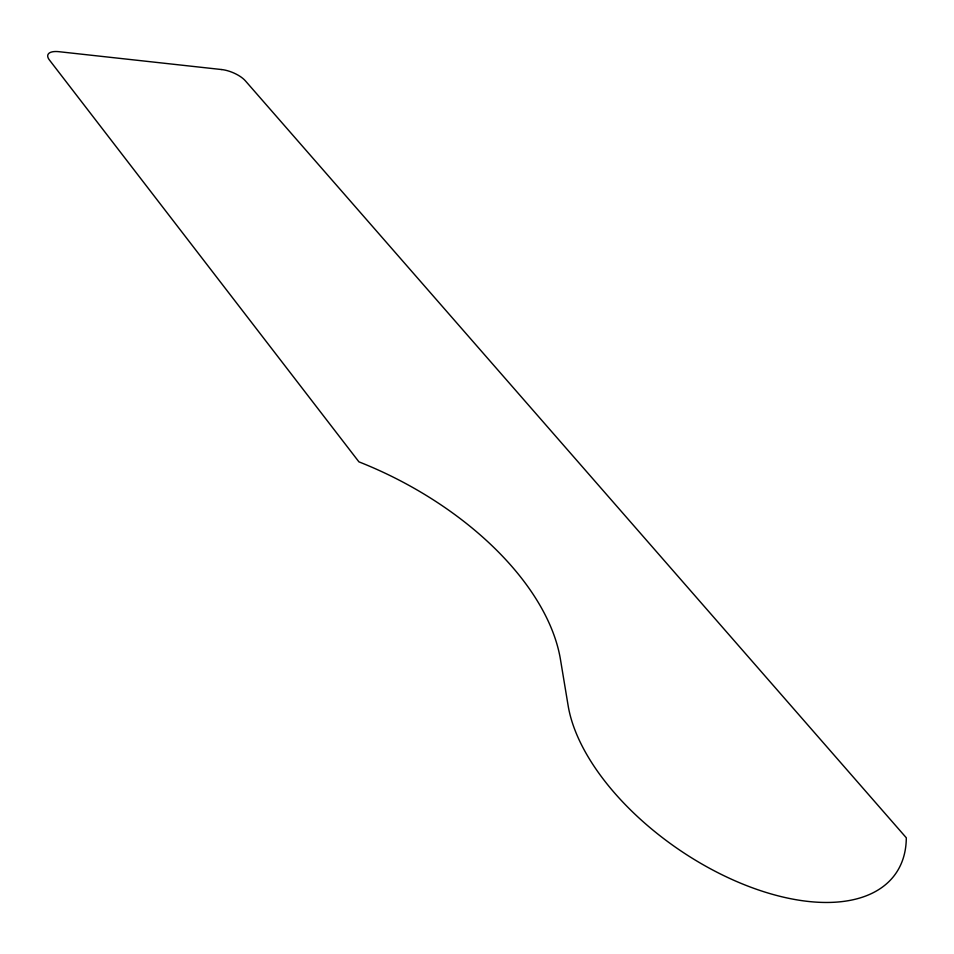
<?xml version="1.0" encoding="UTF-8"?>
<svg xmlns="http://www.w3.org/2000/svg" width="954" height="954" viewBox="0 0 954 954"><rect width="100%" height="100%" fill="white"/><g stroke="black" fill="none" stroke-linecap="round" stroke-linejoin="round"><path stroke-width="1.43" d="M221.745 69.559L58.957 51.695A20.129 8.014 20.6 0 0 49.358 59.911L358.931 461.855A251.939 145.461 26.2 0 1 560.487 659.631L568.131 705.626A193.257 103.175 34.4 0 0 746.732 885.658A193.257 103.175 34.4 0 0 906.3 837.791L245.321 80.768A18.698 7.191 22.6 0 0 221.745 69.559"/></g></svg>
